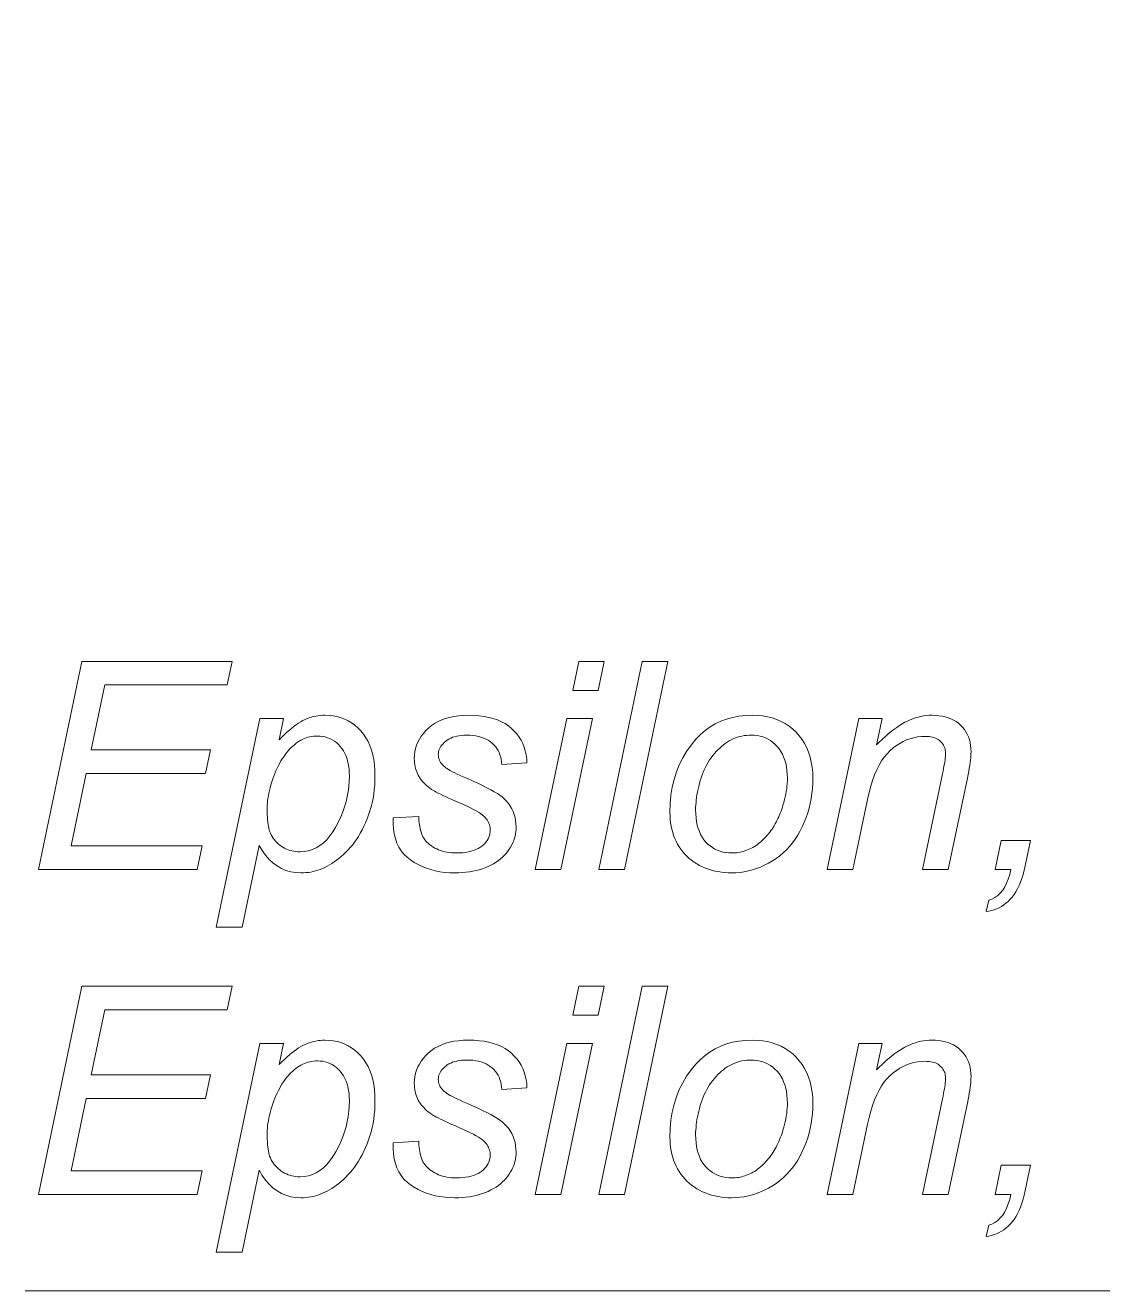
# Model space of a CAD drawing. Extents: x 0 to 420, y 0 to 594.
# Drawn here: x 49.07 to 64.6, y 226.94 to 245.18 of the extents above; entities that cross this region are included whole.
import ezdxf

# ---------------------------------------------------------------- set-up
doc = ezdxf.new("R2010")
doc.units = 0

msp = doc.modelspace()

# ---------------------------------------------------------------- linework, layer by layer
at = {"lineweight": 13}
msp.add_lwpolyline([(123.378, 299.635), (102.852, 226.942), (49.073, 226.942)], dxfattribs=at)
for points in [[(49.261, 233.012), (49.889, 236.012), (52.055, 236.012), (51.983, 235.671), (50.219, 235.671), (50.022, 234.738), (51.741, 234.738), (51.67, 234.396), (49.951, 234.396), (49.734, 233.352), (51.623, 233.352), (51.551, 233.012)], [(56.96, 235.593), (57.048, 236.012), (57.416, 236.012), (57.328, 235.593)], [(57.336, 233.012), (57.962, 236.012), (58.333, 236.012), (57.707, 233.012)], [(51.825, 232.18), (52.454, 235.186), (52.795, 235.186), (52.732, 234.883), (52.77, 234.921), (52.806, 234.957), (52.842, 234.991), (52.878, 235.022), (52.912, 235.051), (52.946, 235.077), (52.979, 235.101), (53.011, 235.123), (53.042, 235.142), (53.073, 235.158), (53.103, 235.173), (53.133, 235.186), (53.164, 235.197), (53.196, 235.207), (53.227, 235.216), (53.259, 235.223), (53.292, 235.228), (53.324, 235.232), (53.357, 235.234), (53.391, 235.235), (53.452, 235.233), (53.511, 235.226), (53.568, 235.215), (53.623, 235.199), (53.675, 235.178), (53.726, 235.153), (53.774, 235.124), (53.82, 235.09), (53.865, 235.052), (53.906, 235.009), (53.945, 234.962), (53.98, 234.91), (54.011, 234.855), (54.037, 234.797), (54.06, 234.734), (54.078, 234.667), (54.093, 234.596), (54.103, 234.522), (54.109, 234.443), (54.111, 234.361), (54.11, 234.294), (54.107, 234.228), (54.101, 234.163), (54.093, 234.099), (54.083, 234.036), (54.071, 233.975), (54.056, 233.915), (54.039, 233.856), (54.02, 233.798), (53.999, 233.742), (53.976, 233.687), (53.952, 233.635), (53.926, 233.584), (53.9, 233.536), (53.873, 233.49), (53.845, 233.446), (53.816, 233.405), (53.786, 233.365), (53.755, 233.328), (53.722, 233.293), (53.69, 233.26), (53.657, 233.229), (53.624, 233.199), (53.591, 233.171), (53.558, 233.145), (53.524, 233.121), (53.491, 233.099), (53.458, 233.079), (53.424, 233.06), (53.391, 233.043), (53.357, 233.028), (53.323, 233.014), (53.289, 233.002), (53.255, 232.992), (53.221, 232.983), (53.186, 232.976), (53.152, 232.971), (53.117, 232.967), (53.082, 232.964), (53.047, 232.963), (52.971, 232.967), (52.898, 232.979), (52.828, 232.999), (52.762, 233.027), (52.7, 233.063), (52.641, 233.106), (52.586, 233.158), (52.534, 233.217), (52.486, 233.285), (52.441, 233.36), (52.196, 232.18)], [(54.373, 233.755), (54.743, 233.778), (54.744, 233.746), (54.745, 233.716), (54.748, 233.686), (54.751, 233.658), (54.756, 233.63), (54.761, 233.603), (54.768, 233.577), (54.775, 233.553), (54.783, 233.529), (54.793, 233.506), (54.803, 233.484), (54.816, 233.462), (54.83, 233.442), (54.845, 233.422), (54.862, 233.403), (54.881, 233.385), (54.902, 233.368), (54.924, 233.352), (54.948, 233.336), (54.974, 233.321), (55.001, 233.308), (55.028, 233.296), (55.057, 233.285), (55.086, 233.276), (55.117, 233.268), (55.148, 233.261), (55.18, 233.256), (55.213, 233.253), (55.247, 233.251), (55.282, 233.25), (55.33, 233.251), (55.375, 233.254), (55.418, 233.259), (55.458, 233.266), (55.497, 233.274), (55.532, 233.285), (55.565, 233.298), (55.596, 233.313), (55.624, 233.329), (55.65, 233.348), (55.673, 233.368), (55.694, 233.389), (55.713, 233.41), (55.729, 233.432), (55.742, 233.455), (55.753, 233.478), (55.762, 233.503), (55.768, 233.528), (55.772, 233.553), (55.773, 233.579), (55.772, 233.598), (55.77, 233.617), (55.766, 233.636), (55.761, 233.655), (55.754, 233.673), (55.746, 233.691), (55.737, 233.709), (55.726, 233.727), (55.713, 233.744), (55.699, 233.761), (55.682, 233.779), (55.66, 233.797), (55.634, 233.817), (55.604, 233.837), (55.569, 233.857), (55.53, 233.879), (55.486, 233.901), (55.439, 233.925), (55.386, 233.948), (55.33, 233.973), (55.273, 233.998), (55.221, 234.021), (55.173, 234.042), (55.129, 234.062), (55.089, 234.08), (55.054, 234.097), (55.022, 234.113), (54.995, 234.127), (54.973, 234.139), (54.954, 234.15), (54.928, 234.167), (54.902, 234.185), (54.878, 234.203), (54.855, 234.222), (54.834, 234.242), (54.814, 234.262), (54.795, 234.282), (54.778, 234.303), (54.762, 234.325), (54.748, 234.348), (54.734, 234.371), (54.723, 234.395), (54.712, 234.419), (54.703, 234.444), (54.695, 234.47), (54.689, 234.496), (54.684, 234.523), (54.681, 234.551), (54.679, 234.58), (54.678, 234.609), (54.68, 234.66), (54.686, 234.709), (54.696, 234.757), (54.711, 234.803), (54.729, 234.848), (54.752, 234.892), (54.778, 234.934), (54.809, 234.974), (54.844, 235.013), (54.883, 235.051), (54.925, 235.086), (54.971, 235.117), (55.02, 235.145), (55.073, 235.169), (55.128, 235.189), (55.187, 235.205), (55.249, 235.218), (55.315, 235.227), (55.384, 235.233), (55.456, 235.235), (55.536, 235.233), (55.612, 235.227), (55.684, 235.218), (55.752, 235.205), (55.816, 235.188), (55.876, 235.167), (55.933, 235.142), (55.985, 235.114), (56.034, 235.082), (56.079, 235.046), (56.119, 235.007), (56.156, 234.965), (56.189, 234.921), (56.217, 234.875), (56.241, 234.826), (56.261, 234.775), (56.277, 234.722), (56.289, 234.666), (56.297, 234.608), (56.301, 234.547), (55.939, 234.523), (55.936, 234.561), (55.93, 234.598), (55.923, 234.633), (55.912, 234.667), (55.9, 234.699), (55.885, 234.729), (55.867, 234.758), (55.847, 234.785), (55.824, 234.81), (55.799, 234.834), (55.772, 234.856), (55.743, 234.875), (55.711, 234.892), (55.677, 234.907), (55.641, 234.92), (55.603, 234.93), (55.563, 234.938), (55.52, 234.944), (55.476, 234.947), (55.429, 234.948), (55.391, 234.947), (55.356, 234.945), (55.321, 234.94), (55.289, 234.934), (55.258, 234.926), (55.229, 234.917), (55.202, 234.905), (55.176, 234.892), (55.152, 234.877), (55.13, 234.86), (55.11, 234.843), (55.092, 234.825), (55.076, 234.806), (55.062, 234.788), (55.05, 234.769), (55.041, 234.75), (55.033, 234.73), (55.028, 234.71), (55.025, 234.69), (55.024, 234.67), (55.025, 234.65), (55.028, 234.63), (55.032, 234.611), (55.039, 234.592), (55.047, 234.574), (55.057, 234.556), (55.069, 234.539), (55.083, 234.522), (55.098, 234.506), (55.116, 234.49), (55.13, 234.479), (55.148, 234.466), (55.17, 234.453), (55.196, 234.438), (55.226, 234.422), (55.26, 234.406), (55.297, 234.387), (55.339, 234.368), (55.384, 234.348), (55.433, 234.326), (55.515, 234.29), (55.591, 234.256), (55.66, 234.223), (55.723, 234.191), (55.78, 234.162), (55.83, 234.133), (55.875, 234.107), (55.912, 234.081), (55.944, 234.058), (55.969, 234.036), (56.003, 234.001), (56.033, 233.965), (56.059, 233.927), (56.082, 233.888), (56.101, 233.847), (56.117, 233.805), (56.129, 233.762), (56.138, 233.717), (56.143, 233.67), (56.145, 233.622), (56.144, 233.59), (56.141, 233.558), (56.136, 233.526), (56.129, 233.494), (56.12, 233.462), (56.11, 233.431), (56.097, 233.399), (56.082, 233.368), (56.065, 233.336), (56.046, 233.305), (56.025, 233.275), (56.002, 233.245), (55.977, 233.217), (55.95, 233.191), (55.921, 233.165), (55.889, 233.141), (55.856, 233.118), (55.82, 233.096), (55.783, 233.076), (55.743, 233.056), (55.702, 233.039), (55.659, 233.023), (55.614, 233.009), (55.569, 232.997), (55.521, 232.987), (55.473, 232.978), (55.422, 232.972), (55.371, 232.967), (55.318, 232.964), (55.263, 232.963), (55.189, 232.965), (55.117, 232.971), (55.047, 232.98), (54.98, 232.993), (54.915, 233.01), (54.852, 233.03), (54.791, 233.055), (54.733, 233.083), (54.677, 233.114), (54.623, 233.15), (54.573, 233.189), (54.528, 233.233), (54.489, 233.282), (54.456, 233.336), (54.428, 233.394), (54.406, 233.457), (54.39, 233.525), (54.378, 233.597), (54.373, 233.674)], [(56.419, 233.012), (56.874, 235.186), (57.244, 235.186), (56.79, 233.012)], [(58.361, 233.837), (58.365, 233.962), (58.376, 234.083), (58.395, 234.199), (58.421, 234.311), (58.455, 234.419), (58.496, 234.522), (58.545, 234.621), (58.601, 234.715), (58.665, 234.805), (58.736, 234.891), (58.8, 234.956), (58.867, 235.015), (58.939, 235.066), (59.014, 235.111), (59.093, 235.149), (59.176, 235.18), (59.263, 235.204), (59.353, 235.221), (59.448, 235.231), (59.546, 235.235), (59.623, 235.232), (59.697, 235.225), (59.768, 235.213), (59.836, 235.196), (59.901, 235.173), (59.963, 235.146), (60.022, 235.115), (60.077, 235.078), (60.13, 235.036), (60.18, 234.989), (60.225, 234.938), (60.266, 234.884), (60.302, 234.826), (60.334, 234.765), (60.36, 234.701), (60.382, 234.633), (60.398, 234.561), (60.411, 234.486), (60.418, 234.408), (60.42, 234.326), (60.419, 234.252), (60.414, 234.179), (60.407, 234.106), (60.396, 234.035), (60.382, 233.965), (60.366, 233.896), (60.346, 233.828), (60.323, 233.76), (60.297, 233.694), (60.269, 233.629), (60.237, 233.567), (60.203, 233.507), (60.166, 233.45), (60.127, 233.396), (60.085, 233.345), (60.041, 233.297), (59.994, 233.252), (59.945, 233.21), (59.893, 233.171), (59.838, 233.135), (59.782, 233.103), (59.725, 233.073), (59.668, 233.048), (59.61, 233.025), (59.551, 233.006), (59.492, 232.991), (59.432, 232.979), (59.372, 232.97), (59.311, 232.965), (59.25, 232.963), (59.199, 232.964), (59.15, 232.968), (59.102, 232.973), (59.054, 232.981), (59.007, 232.99), (58.962, 233.002), (58.917, 233.017), (58.873, 233.033), (58.83, 233.051), (58.788, 233.072), (58.748, 233.094), (58.709, 233.119), (58.672, 233.145), (58.638, 233.173), (58.605, 233.203), (58.574, 233.234), (58.545, 233.268), (58.519, 233.303), (58.494, 233.34), (58.471, 233.379), (58.45, 233.419), (58.432, 233.461), (58.415, 233.503), (58.401, 233.547), (58.389, 233.593), (58.379, 233.639), (58.371, 233.687), (58.366, 233.736), (58.363, 233.786)], [(60.627, 233.012), (61.081, 235.186), (61.417, 235.186), (61.337, 234.807), (61.38, 234.851), (61.423, 234.892), (61.466, 234.93), (61.508, 234.966), (61.549, 235), (61.589, 235.031), (61.629, 235.06), (61.669, 235.087), (61.708, 235.111), (61.746, 235.133), (61.784, 235.152), (61.823, 235.169), (61.861, 235.185), (61.9, 235.198), (61.939, 235.209), (61.978, 235.218), (62.017, 235.226), (62.056, 235.231), (62.095, 235.234), (62.135, 235.235), (62.187, 235.233), (62.236, 235.229), (62.283, 235.222), (62.328, 235.212), (62.371, 235.199), (62.411, 235.183), (62.449, 235.165), (62.485, 235.143), (62.518, 235.119), (62.549, 235.092), (62.578, 235.062), (62.604, 235.03), (62.626, 234.997), (62.646, 234.962), (62.662, 234.924), (62.676, 234.885), (62.686, 234.844), (62.694, 234.801), (62.698, 234.756), (62.7, 234.709), (62.699, 234.683), (62.698, 234.655), (62.695, 234.624), (62.691, 234.59), (62.687, 234.553), (62.681, 234.514), (62.674, 234.472), (62.666, 234.427), (62.657, 234.379), (62.647, 234.328), (62.37, 233.012), (62, 233.012), (62.288, 234.39), (62.297, 234.429), (62.304, 234.466), (62.31, 234.501), (62.316, 234.533), (62.321, 234.564), (62.325, 234.593), (62.328, 234.619), (62.33, 234.644), (62.331, 234.666), (62.331, 234.686), (62.331, 234.708), (62.328, 234.728), (62.325, 234.748), (62.32, 234.767), (62.313, 234.785), (62.305, 234.802), (62.295, 234.818), (62.284, 234.834), (62.271, 234.848), (62.257, 234.862), (62.241, 234.875), (62.224, 234.887), (62.206, 234.897), (62.186, 234.906), (62.165, 234.913), (62.143, 234.919), (62.12, 234.924), (62.095, 234.927), (62.068, 234.929), (62.041, 234.93), (61.985, 234.928), (61.93, 234.922), (61.876, 234.912), (61.823, 234.897), (61.772, 234.879), (61.722, 234.856), (61.673, 234.83), (61.626, 234.799), (61.579, 234.764), (61.534, 234.725), (61.491, 234.681), (61.45, 234.632), (61.412, 234.576), (61.376, 234.515), (61.342, 234.448), (61.31, 234.374), (61.281, 234.295), (61.254, 234.211), (61.23, 234.12), (61.208, 234.023), (60.997, 233.012)], [(52.558, 233.901), (52.558, 233.853), (52.559, 233.809), (52.561, 233.768), (52.563, 233.73), (52.567, 233.694), (52.57, 233.662), (52.575, 233.633), (52.58, 233.607), (52.586, 233.583), (52.593, 233.563), (52.604, 233.537), (52.616, 233.512), (52.629, 233.488), (52.644, 233.465), (52.66, 233.443), (52.678, 233.422), (52.696, 233.402), (52.716, 233.383), (52.738, 233.365), (52.761, 233.348), (52.784, 233.333), (52.809, 233.319), (52.834, 233.306), (52.86, 233.296), (52.886, 233.287), (52.914, 233.279), (52.942, 233.274), (52.971, 233.27), (53, 233.267), (53.031, 233.266), (53.093, 233.27), (53.153, 233.281), (53.211, 233.299), (53.266, 233.324), (53.319, 233.356), (53.37, 233.396), (53.417, 233.442), (53.463, 233.496), (53.506, 233.557), (53.546, 233.625), (53.584, 233.697), (53.617, 233.77), (53.647, 233.842), (53.672, 233.915), (53.694, 233.988), (53.711, 234.062), (53.725, 234.136), (53.735, 234.21), (53.741, 234.284), (53.743, 234.359), (53.741, 234.413), (53.738, 234.464), (53.731, 234.513), (53.722, 234.56), (53.71, 234.604), (53.695, 234.645), (53.678, 234.684), (53.658, 234.72), (53.636, 234.754), (53.611, 234.786), (53.584, 234.814), (53.555, 234.84), (53.526, 234.862), (53.495, 234.882), (53.463, 234.898), (53.429, 234.912), (53.394, 234.923), (53.358, 234.93), (53.321, 234.935), (53.282, 234.936), (53.254, 234.935), (53.227, 234.933), (53.199, 234.929), (53.173, 234.924), (53.146, 234.917), (53.12, 234.909), (53.095, 234.899), (53.07, 234.888), (53.045, 234.876), (53.02, 234.861), (52.996, 234.846), (52.973, 234.829), (52.95, 234.81), (52.927, 234.79), (52.904, 234.768), (52.882, 234.745), (52.86, 234.721), (52.838, 234.695), (52.817, 234.667), (52.796, 234.638), (52.776, 234.608), (52.756, 234.576), (52.738, 234.543), (52.719, 234.509), (52.702, 234.473), (52.685, 234.436), (52.669, 234.398), (52.654, 234.358), (52.639, 234.317), (52.625, 234.275), (52.613, 234.233), (52.601, 234.191), (52.591, 234.151), (52.582, 234.112), (52.575, 234.074), (52.569, 234.037), (52.564, 234.001), (52.561, 233.967), (52.559, 233.933)], [(58.732, 233.874), (58.733, 233.814), (58.738, 233.757), (58.745, 233.703), (58.755, 233.652), (58.769, 233.604), (58.785, 233.559), (58.804, 233.517), (58.826, 233.478), (58.851, 233.442), (58.879, 233.408), (58.909, 233.378), (58.941, 233.351), (58.975, 233.328), (59.01, 233.307), (59.047, 233.29), (59.085, 233.275), (59.125, 233.264), (59.166, 233.256), (59.209, 233.251), (59.254, 233.25), (59.277, 233.25), (59.301, 233.252), (59.325, 233.254), (59.348, 233.258), (59.372, 233.262), (59.395, 233.267), (59.419, 233.273), (59.442, 233.281), (59.466, 233.289), (59.489, 233.298), (59.512, 233.308), (59.535, 233.319), (59.558, 233.331), (59.58, 233.344), (59.602, 233.359), (59.623, 233.374), (59.644, 233.39), (59.665, 233.407), (59.686, 233.425), (59.706, 233.444), (59.726, 233.464), (59.745, 233.485), (59.763, 233.506), (59.781, 233.527), (59.799, 233.549), (59.816, 233.572), (59.832, 233.595), (59.847, 233.619), (59.862, 233.643), (59.877, 233.668), (59.891, 233.694), (59.904, 233.719), (59.917, 233.746), (59.929, 233.772), (59.941, 233.799), (59.952, 233.826), (59.962, 233.854), (59.972, 233.882), (59.982, 233.911), (59.99, 233.939), (60.002, 233.98), (60.013, 234.02), (60.023, 234.06), (60.031, 234.099), (60.038, 234.138), (60.044, 234.177), (60.048, 234.215), (60.051, 234.253), (60.053, 234.291), (60.054, 234.328), (60.052, 234.386), (60.048, 234.441), (60.04, 234.493), (60.03, 234.543), (60.017, 234.59), (60, 234.634), (59.981, 234.676), (59.959, 234.715), (59.934, 234.752), (59.905, 234.786), (59.875, 234.817), (59.843, 234.844), (59.81, 234.869), (59.775, 234.89), (59.738, 234.908), (59.7, 234.922), (59.66, 234.934), (59.619, 234.942), (59.576, 234.947), (59.532, 234.948), (59.498, 234.948), (59.464, 234.945), (59.43, 234.941), (59.398, 234.935), (59.366, 234.928), (59.334, 234.919), (59.304, 234.908), (59.273, 234.895), (59.244, 234.881), (59.215, 234.865), (59.186, 234.848), (59.159, 234.829), (59.131, 234.809), (59.105, 234.787), (59.078, 234.763), (59.053, 234.738), (59.028, 234.712), (59.003, 234.684), (58.979, 234.654), (58.956, 234.623), (58.933, 234.591), (58.912, 234.557), (58.892, 234.523), (58.873, 234.487), (58.856, 234.45), (58.839, 234.413), (58.824, 234.374), (58.81, 234.334), (58.798, 234.293), (58.786, 234.252), (58.776, 234.21), (58.767, 234.169), (58.758, 234.129), (58.751, 234.089), (58.745, 234.051), (58.741, 234.014), (58.737, 233.978), (58.734, 233.942), (58.732, 233.908)], [(63.046, 233.012), (63.134, 233.432), (63.555, 233.432), (63.479, 233.066), (63.465, 233.002), (63.449, 232.941), (63.431, 232.884), (63.412, 232.83), (63.391, 232.78), (63.368, 232.734), (63.344, 232.691), (63.319, 232.651), (63.292, 232.615), (63.264, 232.583), (63.234, 232.553), (63.203, 232.527), (63.171, 232.502), (63.138, 232.481), (63.104, 232.462), (63.069, 232.446), (63.033, 232.432), (62.996, 232.421), (62.958, 232.413), (62.919, 232.407), (62.954, 232.568), (63.001, 232.585), (63.044, 232.608), (63.085, 232.637), (63.122, 232.672), (63.156, 232.713), (63.186, 232.761), (63.213, 232.814), (63.237, 232.874), (63.258, 232.94), (63.275, 233.012)], [(49.261, 228.33), (49.889, 231.33), (52.055, 231.33), (51.983, 230.989), (50.219, 230.989), (50.022, 230.055), (51.741, 230.055), (51.67, 229.714), (49.951, 229.714), (49.734, 228.67), (51.623, 228.67), (51.551, 228.33)], [(56.96, 230.911), (57.048, 231.33), (57.416, 231.33), (57.328, 230.911)], [(57.336, 228.33), (57.962, 231.33), (58.333, 231.33), (57.707, 228.33)], [(51.825, 227.497), (52.454, 230.504), (52.795, 230.504), (52.732, 230.201), (52.77, 230.239), (52.806, 230.275), (52.842, 230.309), (52.878, 230.34), (52.912, 230.369), (52.946, 230.395), (52.979, 230.419), (53.011, 230.44), (53.042, 230.459), (53.073, 230.476), (53.103, 230.491), (53.133, 230.504), (53.164, 230.515), (53.196, 230.525), (53.227, 230.534), (53.259, 230.54), (53.292, 230.546), (53.324, 230.55), (53.357, 230.552), (53.391, 230.553), (53.452, 230.55), (53.511, 230.544), (53.568, 230.532), (53.623, 230.517), (53.675, 230.496), (53.726, 230.471), (53.774, 230.442), (53.82, 230.408), (53.865, 230.37), (53.906, 230.327), (53.945, 230.279), (53.98, 230.228), (54.011, 230.173), (54.037, 230.114), (54.06, 230.052), (54.078, 229.985), (54.093, 229.914), (54.103, 229.84), (54.109, 229.761), (54.111, 229.679), (54.11, 229.612), (54.107, 229.545), (54.101, 229.481), (54.093, 229.417), (54.083, 229.354), (54.071, 229.293), (54.056, 229.233), (54.039, 229.174), (54.02, 229.116), (53.999, 229.06), (53.976, 229.005), (53.952, 228.953), (53.926, 228.902), (53.9, 228.854), (53.873, 228.808), (53.845, 228.764), (53.816, 228.722), (53.786, 228.683), (53.755, 228.646), (53.722, 228.611), (53.69, 228.578), (53.657, 228.546), (53.624, 228.517), (53.591, 228.489), (53.558, 228.463), (53.524, 228.439), (53.491, 228.417), (53.458, 228.397), (53.424, 228.378), (53.391, 228.361), (53.357, 228.346), (53.323, 228.332), (53.289, 228.32), (53.255, 228.31), (53.221, 228.301), (53.186, 228.294), (53.152, 228.288), (53.117, 228.284), (53.082, 228.282), (53.047, 228.281), (52.971, 228.285), (52.898, 228.297), (52.828, 228.317), (52.762, 228.345), (52.7, 228.38), (52.641, 228.424), (52.586, 228.476), (52.534, 228.535), (52.486, 228.603), (52.441, 228.678), (52.196, 227.497)], [(54.373, 229.073), (54.743, 229.096), (54.744, 229.064), (54.745, 229.034), (54.748, 229.004), (54.751, 228.976), (54.756, 228.948), (54.761, 228.921), (54.768, 228.895), (54.775, 228.87), (54.783, 228.847), (54.793, 228.824), (54.803, 228.801), (54.816, 228.78), (54.83, 228.76), (54.845, 228.74), (54.862, 228.721), (54.881, 228.703), (54.902, 228.686), (54.924, 228.67), (54.948, 228.654), (54.974, 228.639), (55.001, 228.626), (55.028, 228.614), (55.057, 228.603), (55.086, 228.594), (55.117, 228.586), (55.148, 228.579), (55.18, 228.574), (55.213, 228.571), (55.247, 228.568), (55.282, 228.568), (55.33, 228.569), (55.375, 228.572), (55.418, 228.577), (55.458, 228.583), (55.497, 228.592), (55.532, 228.603), (55.565, 228.616), (55.596, 228.631), (55.624, 228.647), (55.65, 228.666), (55.673, 228.686), (55.694, 228.707), (55.713, 228.728), (55.729, 228.75), (55.742, 228.773), (55.753, 228.796), (55.762, 228.821), (55.768, 228.845), (55.772, 228.871), (55.773, 228.897), (55.772, 228.916), (55.77, 228.935), (55.766, 228.954), (55.761, 228.973), (55.754, 228.991), (55.746, 229.009), (55.737, 229.027), (55.726, 229.045), (55.713, 229.062), (55.699, 229.079), (55.682, 229.097), (55.66, 229.115), (55.634, 229.134), (55.604, 229.154), (55.569, 229.175), (55.53, 229.197), (55.486, 229.219), (55.439, 229.242), (55.386, 229.266), (55.33, 229.291), (55.273, 229.316), (55.221, 229.338), (55.173, 229.36), (55.129, 229.38), (55.089, 229.398), (55.054, 229.415), (55.022, 229.431), (54.995, 229.445), (54.973, 229.457), (54.954, 229.468), (54.928, 229.485), (54.902, 229.503), (54.878, 229.521), (54.855, 229.54), (54.834, 229.559), (54.814, 229.58), (54.795, 229.6), (54.778, 229.621), (54.762, 229.643), (54.748, 229.666), (54.734, 229.689), (54.723, 229.712), (54.712, 229.737), (54.703, 229.762), (54.695, 229.788), (54.689, 229.814), (54.684, 229.841), (54.681, 229.869), (54.679, 229.897), (54.678, 229.927), (54.68, 229.977), (54.686, 230.027), (54.696, 230.075), (54.711, 230.121), (54.729, 230.166), (54.752, 230.209), (54.778, 230.251), (54.809, 230.292), (54.844, 230.331), (54.883, 230.369), (54.925, 230.404), (54.971, 230.435), (55.02, 230.462), (55.073, 230.486), (55.128, 230.507), (55.187, 230.523), (55.249, 230.536), (55.315, 230.545), (55.384, 230.551), (55.456, 230.553), (55.536, 230.551), (55.612, 230.545), (55.684, 230.536), (55.752, 230.522), (55.816, 230.505), (55.876, 230.485), (55.933, 230.46), (55.985, 230.432), (56.034, 230.399), (56.079, 230.363), (56.119, 230.324), (56.156, 230.283), (56.189, 230.239), (56.217, 230.193), (56.241, 230.144), (56.261, 230.093), (56.277, 230.04), (56.289, 229.984), (56.297, 229.926), (56.301, 229.865), (55.939, 229.841), (55.936, 229.879), (55.93, 229.916), (55.923, 229.951), (55.912, 229.985), (55.9, 230.017), (55.885, 230.047), (55.867, 230.076), (55.847, 230.103), (55.824, 230.128), (55.799, 230.152), (55.772, 230.173), (55.743, 230.193), (55.711, 230.21), (55.677, 230.225), (55.641, 230.238), (55.603, 230.248), (55.563, 230.256), (55.52, 230.262), (55.476, 230.265), (55.429, 230.266), (55.391, 230.265), (55.356, 230.263), (55.321, 230.258), (55.289, 230.252), (55.258, 230.244), (55.229, 230.235), (55.202, 230.223), (55.176, 230.21), (55.152, 230.195), (55.13, 230.178), (55.11, 230.16), (55.092, 230.142), (55.076, 230.124), (55.062, 230.106), (55.05, 230.087), (55.041, 230.067), (55.033, 230.048), (55.028, 230.028), (55.025, 230.008), (55.024, 229.988), (55.025, 229.968), (55.028, 229.948), (55.032, 229.929), (55.039, 229.91), (55.047, 229.892), (55.057, 229.874), (55.069, 229.857), (55.083, 229.84), (55.098, 229.824), (55.116, 229.808), (55.13, 229.797), (55.148, 229.784), (55.17, 229.771), (55.196, 229.756), (55.226, 229.74), (55.26, 229.723), (55.297, 229.705), (55.339, 229.686), (55.384, 229.666), (55.433, 229.644), (55.515, 229.608), (55.591, 229.574), (55.66, 229.541), (55.723, 229.509), (55.78, 229.479), (55.83, 229.451), (55.875, 229.424), (55.912, 229.399), (55.944, 229.376), (55.969, 229.354), (56.003, 229.319), (56.033, 229.283), (56.059, 229.245), (56.082, 229.206), (56.101, 229.165), (56.117, 229.123), (56.129, 229.08), (56.138, 229.035), (56.143, 228.988), (56.145, 228.94), (56.144, 228.908), (56.141, 228.876), (56.136, 228.844), (56.129, 228.812), (56.12, 228.78), (56.11, 228.748), (56.097, 228.717), (56.082, 228.685), (56.065, 228.654), (56.046, 228.623), (56.025, 228.592), (56.002, 228.563), (55.977, 228.535), (55.95, 228.509), (55.921, 228.483), (55.889, 228.459), (55.856, 228.436), (55.82, 228.414), (55.783, 228.394), (55.743, 228.374), (55.702, 228.357), (55.659, 228.341), (55.614, 228.327), (55.569, 228.315), (55.521, 228.305), (55.473, 228.296), (55.422, 228.29), (55.371, 228.285), (55.318, 228.282), (55.263, 228.281), (55.189, 228.283), (55.117, 228.289), (55.047, 228.298), (54.98, 228.311), (54.915, 228.328), (54.852, 228.348), (54.791, 228.372), (54.733, 228.4), (54.677, 228.432), (54.623, 228.467), (54.573, 228.507), (54.528, 228.551), (54.489, 228.6), (54.456, 228.654), (54.428, 228.712), (54.406, 228.775), (54.39, 228.842), (54.378, 228.915), (54.373, 228.992)], [(56.419, 228.33), (56.874, 230.504), (57.244, 230.504), (56.79, 228.33)], [(58.361, 229.155), (58.365, 229.28), (58.376, 229.401), (58.395, 229.517), (58.421, 229.629), (58.455, 229.737), (58.496, 229.84), (58.545, 229.939), (58.601, 230.033), (58.665, 230.123), (58.736, 230.209), (58.8, 230.274), (58.867, 230.333), (58.939, 230.384), (59.014, 230.429), (59.093, 230.467), (59.176, 230.498), (59.263, 230.522), (59.353, 230.539), (59.448, 230.549), (59.546, 230.553), (59.623, 230.55), (59.697, 230.543), (59.768, 230.531), (59.836, 230.513), (59.901, 230.491), (59.963, 230.464), (60.022, 230.432), (60.077, 230.396), (60.13, 230.354), (60.18, 230.307), (60.225, 230.256), (60.266, 230.202), (60.302, 230.144), (60.334, 230.083), (60.36, 230.019), (60.382, 229.951), (60.398, 229.879), (60.411, 229.804), (60.418, 229.726), (60.42, 229.644), (60.419, 229.57), (60.414, 229.496), (60.407, 229.424), (60.396, 229.353), (60.382, 229.283), (60.366, 229.214), (60.346, 229.145), (60.323, 229.078), (60.297, 229.012), (60.269, 228.947), (60.237, 228.884), (60.203, 228.824), (60.166, 228.767), (60.127, 228.714), (60.085, 228.663), (60.041, 228.615), (59.994, 228.57), (59.945, 228.528), (59.893, 228.489), (59.838, 228.453), (59.782, 228.42), (59.725, 228.391), (59.668, 228.365), (59.61, 228.343), (59.551, 228.324), (59.492, 228.309), (59.432, 228.297), (59.372, 228.288), (59.311, 228.283), (59.25, 228.281), (59.199, 228.282), (59.15, 228.286), (59.102, 228.291), (59.054, 228.299), (59.007, 228.308), (58.962, 228.32), (58.917, 228.334), (58.873, 228.351), (58.83, 228.369), (58.788, 228.39), (58.748, 228.412), (58.709, 228.437), (58.672, 228.463), (58.638, 228.491), (58.605, 228.521), (58.574, 228.552), (58.545, 228.586), (58.519, 228.621), (58.494, 228.658), (58.471, 228.697), (58.45, 228.737), (58.432, 228.779), (58.415, 228.821), (58.401, 228.865), (58.389, 228.911), (58.379, 228.957), (58.371, 229.005), (58.366, 229.054), (58.363, 229.104)], [(60.627, 228.33), (61.081, 230.504), (61.417, 230.504), (61.337, 230.125), (61.38, 230.168), (61.423, 230.209), (61.466, 230.248), (61.508, 230.284), (61.549, 230.318), (61.589, 230.349), (61.629, 230.378), (61.669, 230.405), (61.708, 230.429), (61.746, 230.45), (61.784, 230.47), (61.823, 230.487), (61.861, 230.503), (61.9, 230.516), (61.939, 230.527), (61.978, 230.536), (62.017, 230.544), (62.056, 230.549), (62.095, 230.552), (62.135, 230.553), (62.187, 230.551), (62.236, 230.547), (62.283, 230.54), (62.328, 230.53), (62.371, 230.517), (62.411, 230.501), (62.449, 230.483), (62.485, 230.461), (62.518, 230.437), (62.549, 230.409), (62.578, 230.38), (62.604, 230.348), (62.626, 230.315), (62.646, 230.279), (62.662, 230.242), (62.676, 230.203), (62.686, 230.162), (62.694, 230.119), (62.698, 230.074), (62.7, 230.027), (62.699, 230.001), (62.698, 229.973), (62.695, 229.942), (62.691, 229.908), (62.687, 229.871), (62.681, 229.832), (62.674, 229.79), (62.666, 229.745), (62.657, 229.697), (62.647, 229.646), (62.37, 228.33), (62, 228.33), (62.288, 229.708), (62.297, 229.747), (62.304, 229.784), (62.31, 229.818), (62.316, 229.851), (62.321, 229.882), (62.325, 229.911), (62.328, 229.937), (62.33, 229.962), (62.331, 229.984), (62.331, 230.004), (62.331, 230.026), (62.328, 230.046), (62.325, 230.066), (62.32, 230.085), (62.313, 230.103), (62.305, 230.12), (62.295, 230.136), (62.284, 230.152), (62.271, 230.166), (62.257, 230.18), (62.241, 230.193), (62.224, 230.205), (62.206, 230.215), (62.186, 230.224), (62.165, 230.231), (62.143, 230.237), (62.12, 230.242), (62.095, 230.245), (62.068, 230.247), (62.041, 230.248), (61.985, 230.246), (61.93, 230.24), (61.876, 230.229), (61.823, 230.215), (61.772, 230.197), (61.722, 230.174), (61.673, 230.148), (61.626, 230.117), (61.579, 230.082), (61.534, 230.043), (61.491, 229.999), (61.45, 229.95), (61.412, 229.894), (61.376, 229.833), (61.342, 229.765), (61.31, 229.692), (61.281, 229.613), (61.254, 229.528), (61.23, 229.438), (61.208, 229.341), (60.997, 228.33)], [(52.558, 229.218), (52.558, 229.171), (52.559, 229.127), (52.561, 229.086), (52.563, 229.048), (52.567, 229.012), (52.57, 228.98), (52.575, 228.951), (52.58, 228.924), (52.586, 228.901), (52.593, 228.881), (52.604, 228.855), (52.616, 228.83), (52.629, 228.806), (52.644, 228.783), (52.66, 228.761), (52.678, 228.74), (52.696, 228.72), (52.716, 228.701), (52.738, 228.683), (52.761, 228.666), (52.784, 228.65), (52.809, 228.636), (52.834, 228.624), (52.86, 228.614), (52.886, 228.605), (52.914, 228.597), (52.942, 228.591), (52.971, 228.587), (53, 228.585), (53.031, 228.584), (53.093, 228.588), (53.153, 228.598), (53.211, 228.616), (53.266, 228.642), (53.319, 228.674), (53.37, 228.713), (53.417, 228.76), (53.463, 228.814), (53.506, 228.875), (53.546, 228.943), (53.584, 229.015), (53.617, 229.088), (53.647, 229.16), (53.672, 229.233), (53.694, 229.306), (53.711, 229.38), (53.725, 229.454), (53.735, 229.528), (53.741, 229.602), (53.743, 229.677), (53.741, 229.731), (53.738, 229.782), (53.731, 229.831), (53.722, 229.878), (53.71, 229.922), (53.695, 229.963), (53.678, 230.002), (53.658, 230.038), (53.636, 230.072), (53.611, 230.104), (53.584, 230.132), (53.555, 230.158), (53.526, 230.18), (53.495, 230.2), (53.463, 230.216), (53.429, 230.23), (53.394, 230.24), (53.358, 230.248), (53.321, 230.252), (53.282, 230.254), (53.254, 230.253), (53.227, 230.251), (53.199, 230.247), (53.173, 230.242), (53.146, 230.235), (53.12, 230.227), (53.095, 230.217), (53.07, 230.206), (53.045, 230.193), (53.02, 230.179), (52.996, 230.164), (52.973, 230.146), (52.95, 230.128), (52.927, 230.108), (52.904, 230.086), (52.882, 230.063), (52.86, 230.039), (52.838, 230.013), (52.817, 229.985), (52.796, 229.956), (52.776, 229.926), (52.756, 229.894), (52.738, 229.861), (52.719, 229.827), (52.702, 229.791), (52.685, 229.754), (52.669, 229.716), (52.654, 229.676), (52.639, 229.635), (52.625, 229.593), (52.613, 229.551), (52.601, 229.509), (52.591, 229.469), (52.582, 229.43), (52.575, 229.392), (52.569, 229.355), (52.564, 229.319), (52.561, 229.285), (52.559, 229.251)], [(58.732, 229.192), (58.733, 229.132), (58.738, 229.075), (58.745, 229.021), (58.755, 228.97), (58.769, 228.922), (58.785, 228.877), (58.804, 228.835), (58.826, 228.796), (58.851, 228.76), (58.879, 228.726), (58.909, 228.696), (58.941, 228.669), (58.975, 228.645), (59.01, 228.625), (59.047, 228.607), (59.085, 228.593), (59.125, 228.582), (59.166, 228.574), (59.209, 228.569), (59.254, 228.568), (59.277, 228.568), (59.301, 228.57), (59.325, 228.572), (59.348, 228.575), (59.372, 228.58), (59.395, 228.585), (59.419, 228.591), (59.442, 228.599), (59.466, 228.607), (59.489, 228.616), (59.512, 228.626), (59.535, 228.637), (59.558, 228.649), (59.58, 228.662), (59.602, 228.676), (59.623, 228.692), (59.644, 228.708), (59.665, 228.725), (59.686, 228.743), (59.706, 228.762), (59.726, 228.782), (59.745, 228.803), (59.763, 228.824), (59.781, 228.845), (59.799, 228.867), (59.816, 228.89), (59.832, 228.913), (59.847, 228.937), (59.862, 228.961), (59.877, 228.986), (59.891, 229.012), (59.904, 229.037), (59.917, 229.063), (59.929, 229.09), (59.941, 229.117), (59.952, 229.144), (59.962, 229.172), (59.972, 229.2), (59.982, 229.229), (59.99, 229.257), (60.002, 229.298), (60.013, 229.338), (60.023, 229.377), (60.031, 229.417), (60.038, 229.456), (60.044, 229.495), (60.048, 229.533), (60.051, 229.571), (60.053, 229.609), (60.054, 229.646), (60.052, 229.704), (60.048, 229.759), (60.04, 229.811), (60.03, 229.861), (60.017, 229.908), (60, 229.952), (59.981, 229.994), (59.959, 230.033), (59.934, 230.07), (59.905, 230.104), (59.875, 230.134), (59.843, 230.162), (59.81, 230.187), (59.775, 230.208), (59.738, 230.226), (59.7, 230.24), (59.66, 230.252), (59.619, 230.26), (59.576, 230.265), (59.532, 230.266), (59.498, 230.265), (59.464, 230.263), (59.43, 230.259), (59.398, 230.253), (59.366, 230.246), (59.334, 230.236), (59.304, 230.226), (59.273, 230.213), (59.244, 230.199), (59.215, 230.183), (59.186, 230.166), (59.159, 230.147), (59.131, 230.127), (59.105, 230.105), (59.078, 230.081), (59.053, 230.056), (59.028, 230.03), (59.003, 230.002), (58.979, 229.972), (58.956, 229.941), (58.933, 229.908), (58.912, 229.875), (58.892, 229.84), (58.873, 229.805), (58.856, 229.768), (58.839, 229.731), (58.824, 229.692), (58.81, 229.652), (58.798, 229.611), (58.786, 229.569), (58.776, 229.528), (58.767, 229.487), (58.758, 229.447), (58.751, 229.407), (58.745, 229.369), (58.741, 229.332), (58.737, 229.295), (58.734, 229.26), (58.732, 229.225)], [(63.046, 228.33), (63.134, 228.75), (63.555, 228.75), (63.479, 228.384), (63.465, 228.319), (63.449, 228.259), (63.431, 228.202), (63.412, 228.148), (63.391, 228.098), (63.368, 228.052), (63.344, 228.009), (63.319, 227.969), (63.292, 227.933), (63.264, 227.901), (63.234, 227.871), (63.203, 227.844), (63.171, 227.82), (63.138, 227.799), (63.104, 227.78), (63.069, 227.764), (63.033, 227.75), (62.996, 227.739), (62.958, 227.73), (62.919, 227.725), (62.954, 227.886), (63.001, 227.903), (63.044, 227.926), (63.085, 227.955), (63.122, 227.99), (63.156, 228.031), (63.186, 228.079), (63.213, 228.132), (63.237, 228.192), (63.258, 228.258), (63.275, 228.33)]]:
    msp.add_lwpolyline(points, close=True, dxfattribs=at)

doc.saveas('drawing.dxf')
